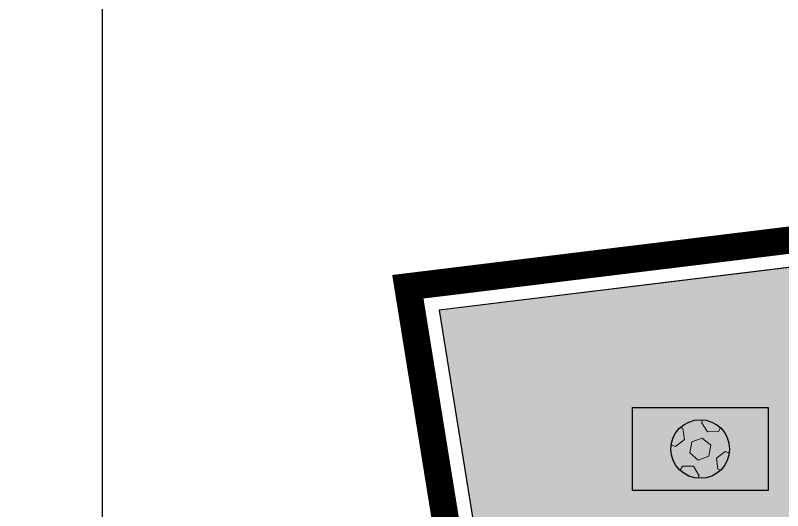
# Model space of a CAD drawing. Header units: metres. Extents: x 362096 to 727297, y 5619965 to 11243182.
# Drawn here: x 363411.2 to 363467.7, y 5621559.5 to 5621596 of the extents above; entities that cross this region are included whole.
import ezdxf

# ---------------------------------------------------------------- set-up
doc = ezdxf.new("R2010")
doc.units = ezdxf.units.M
doc.header["$MEASUREMENT"] = 0
doc.linetypes.add('GELTUNGSBEREICH', pattern=[8.5, 7, -1.5])
doc.layers.get('0').update_dxf_attribs({"color": 252})
for name, color, linetype in [('GELTUNGSBEREICH_B', 7, 'Continuous'), ('GRÜNFLÄCHE_B', 7, 'Continuous'), ('GRÜNFLÄCHE_ÖFFENTLICH_FA', 81, 'Continuous'), ('PZV_BLOCKHINTERGRUND', 254, 'Continuous'), ('STRASSENVERKEHRSFLÄCHE_FA', 40, 'Continuous'), ('UMGR_GELTUNGSBEREICH', 7, 'Continuous'), ('UMGR_GRÜNFLÄCHE_ÖFFENTLICH', 7, 'Continuous')]:
    doc.layers.add(name, color=color, linetype=linetype)
doc.layers.add('Planning area', color=1, linetype='Continuous', plot=False)
doc.layers.get('0').off()
doc.layers.get('0').freeze()

# ---------------------------------------------------------------- blocks, each defined once
blk = doc.blocks.new('PZV09Bolz')
h = blk.add_hatch(color=256)
h.dxf.hatch_style = 1
h.paths.add_polyline_path([(-1.168, 0.707), (-1.284, 1.523), (-1.46, 1.594, 0.171314), (-2.133, 0.326), (-1.817, 0.199)])
h.paths.add_polyline_path([(-0.777, -0.272), (-0.148, -0.805), (0.628, -0.527), (0.775, 0.284), (0.146, 0.817), (-0.629, 0.539)])
h.paths.add_polyline_path([(0.183, 2.154), (0.081, 1.96), (0.522, 1.263), (1.345, 1.296), (1.487, 1.567, 0.170622)])
h.paths.add_polyline_path([(-0.175, -2.143), (-0.08, -1.977), (-0.492, -1.264), (-1.316, -1.264), (-1.486, -1.558, 0.171257)])
h.paths.add_polyline_path([(2.135, -0.289), (1.836, -0.165), (1.183, -0.667), (1.291, -1.484), (1.479, -1.562, 0.170931)])
at = {"layer": 'PZV_BLOCKHINTERGRUND'}
h = blk.add_hatch(color=256, dxfattribs=at)
h.dxf.hatch_style = 1
h.paths.add_polyline_path([(-5.001, 3.061), (4.999, 3.061), (4.999, -3.05), (-5.001, -3.05)])
at = {"color": 0}
blk.add_lwpolyline([(-5.001, 3.061), (4.999, 3.061), (4.999, -3.05), (-5.001, -3.05)], close=True, dxfattribs=at)
at = {"lineweight": 0}
for points in [[(0.183, 2.154), (0.081, 1.96), (0.522, 1.263), (1.345, 1.296), (1.487, 1.567)], [(-2.133, 0.326), (-1.817, 0.199), (-1.168, 0.707), (-1.284, 1.523), (-1.46, 1.594)], [(2.135, -0.289), (1.836, -0.165), (1.183, -0.667), (1.291, -1.484), (1.479, -1.562)], [(-0.175, -2.143), (-0.08, -1.977), (-0.492, -1.264), (-1.316, -1.264), (-1.486, -1.558)]]:
    blk.add_lwpolyline(points, dxfattribs=at)
blk.add_lwpolyline([(0.628, -0.527), (0.775, 0.284), (0.146, 0.817), (-0.629, 0.539), (-0.777, -0.272), (-0.148, -0.805)], close=True, dxfattribs=at)
blk.add_circle((-0.001, 0.006), 2.156)

msp = doc.modelspace()

# ---------------------------------------------------------------- hatches: boundary and pattern name
at = {"layer": 'GRÜNFLÄCHE_ÖFFENTLICH_FA'}
msp.add_hatch(color=256, dxfattribs=at).paths.add_polyline_path([(363442.4284, 5621574.24628), (363447.87838, 5621540.44279), (363451.43774, 5621527.71246), (363451.84165, 5621526.26786), (363456.96923, 5621509.5603), (363499.45289, 5621548.75187), (363472.61099, 5621577.93797)], flags=0)
at = {"layer": 'STRASSENVERKEHRSFLÄCHE_FA'}
h = msp.add_hatch(color=256, dxfattribs=at)
edge = h.paths.add_edge_path(flags=0)
edge.add_arc((3772547.28605, 1962811.21575), 5000669.47268, 132.97489330745, 132.97655243753, ccw=False)
edge.add_arc((363698.41572, 5621567.09175), 4.99993, 312.974893, 401.654494)
edge.add_line((363702.1515, 5621570.41489), (363678.45159, 5621597.05765))
edge.add_line((363678.45159, 5621597.05765), (363669.94471, 5621595.69642))
edge.add_line((363669.94471, 5621595.69642), (363691.72244, 5621570.90336))
edge.add_arc((363687.96586, 5621567.60366), 5, -47.024277, 41.29543, ccw=False)
edge.add_line((363691.3743, 5621563.94544), (363591.83499, 5621471.20235))
edge.add_arc((363588.42654, 5621474.86056), 5, 223.106145, 312.975723, ccw=False)
edge.add_line((363584.7761, 5621471.4438), (363483.64342, 5621579.49331))
edge.add_line((363483.64342, 5621579.49331), (363474.41697, 5621578.09305))
edge.add_line((363474.41697, 5621578.09305), (363633.89754, 5621405.88292))
edge.add_line((363633.89754, 5621405.88292), (363636.58196, 5621407.61934))
edge.add_line((363636.58196, 5621407.61934), (363639.71528, 5621410.55208))
edge.add_line((363639.71528, 5621410.55208), (363595.63593, 5621457.64617))
edge.add_arc((363599.28651, 5621461.06289), 5.00007, 132.976552, 223.104786, ccw=False)

# ---------------------------------------------------------------- linework, layer by layer
at = {"layer": 'GELTUNGSBEREICH_B', "linetype": 'GELTUNGSBEREICH', "const_width": 2, "flags": 128}
msp.add_lwpolyline([(363725.70355, 5621479.96983), (363749.87174, 5621500.08072), (363761.87683, 5621509.79648), (363721.06323, 5621552.16402), (363679.21762, 5621599.20567), (363653.19294, 5621595.04134), (363646.11333, 5621601.97746), (363642.1496, 5621605.41254), (363547.66217, 5621590.63411), (363514.70329, 5621585.98516), (363473.86422, 5621580.10616), (363440.12318, 5621575.97923), (363445.92185, 5621540.01298), (363453.08894, 5621514.37931), (363465.28103, 5621479.84175), (363476.11022, 5621454.9866), (363525.33724, 5621325.67051), (363547.75111, 5621325.36884), (363570.94695, 5621324.72891), (363586.29307, 5621325.58685), (363579.99361, 5621330.76607), (363600.08467, 5621336.4305), (363610.88992, 5621339.47284), (363581.76194, 5621376.88367), (363603.69331, 5621392.79506), (363609.01074, 5621387.40297), (363637.81822, 5621406.03707), (363663.61616, 5621430.18355), (363688.69313, 5621450.44462), (363699.00724, 5621440.81977), (363734.01822, 5621469.55568)], close=True, dxfattribs=at)
at = {"layer": 'GELTUNGSBEREICH_B', "const_width": 2}
msp.add_lwpolyline([(363442.10838, 5621576.22204), (363440.12318, 5621575.97923), (363440.44152, 5621574.00472)], dxfattribs=at)
at = {"layer": 'Planning area', "linetype": 'Continuous'}
msp.add_lwpolyline([(363770.58097, 5621307.9499), (363770.58097, 5621618.42103), (363417.63624, 5621618.42103), (363417.63624, 5621307.9499)], close=True, dxfattribs=at)
at = {"layer": 'UMGR_GELTUNGSBEREICH'}
msp.add_lwpolyline([(363678.45159, 5621597.05765), (363652.51343, 5621592.90716), (363644.75732, 5621600.50608), (363641.54138, 5621603.29309), (363547.95638, 5621588.65582), (363514.98545, 5621584.00516), (363474.12814, 5621578.12354), (363442.4284, 5621574.24628), (363447.87838, 5621540.44279), (363454.9971, 5621514.98213), (363467.14314, 5621480.57499), (363477.96259, 5621455.74221), (363526.72293, 5621327.65204)], dxfattribs=at)
at = {"layer": 'UMGR_GRÜNFLÄCHE_ÖFFENTLICH'}
msp.add_lwpolyline([(363442.4284, 5621574.24628), (363447.87838, 5621540.44279), (363451.43774, 5621527.71246), (363451.84165, 5621526.26786), (363456.96923, 5621509.5603), (363499.45289, 5621548.75187), (363472.61099, 5621577.93797)], close=True, dxfattribs=at)

# ---------------------------------------------------------------- block references
at = {"layer": 'GRÜNFLÄCHE_B'}
msp.add_blockref('PZV09Bolz', (363461.64067, 5621564.02779), dxfattribs=at)

doc.saveas('drawing.dxf')
